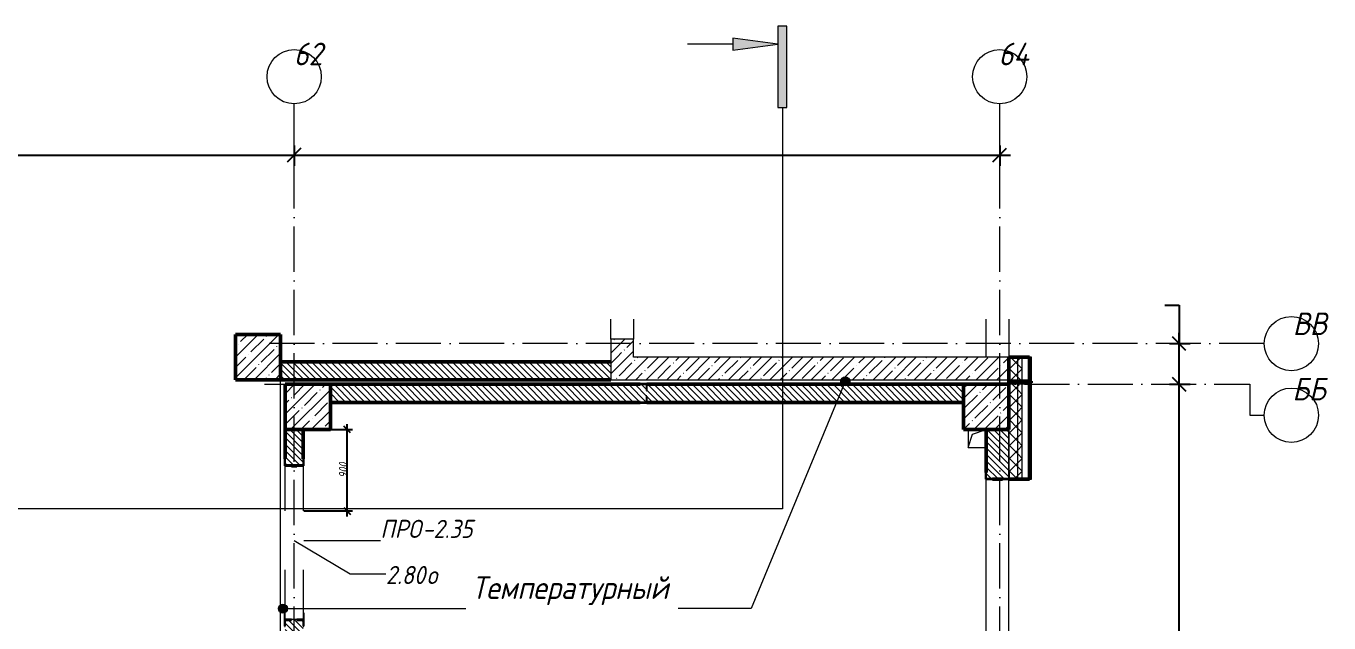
# Model space of a CAD drawing. Header units: millimetres. Extents: x -401725 to 250493, y 305116 to 802890.
# Drawn here: x 74727 to 89131, y 354686 to 361284 of the extents above; entities that cross this region are included whole.
import ezdxf

# ---------------------------------------------------------------- set-up
doc = ezdxf.new("R2010")
doc.units = ezdxf.units.MM
doc.linetypes.add('50_200_ШТРИХ_1Т_ш5_п1_п1_', pattern=[700, 500, -100, 0, -100])
for name, color, linetype, lineweight in [('A-____-____-DIMS', 7, 'Continuous', 9), ('A-FLOR-____-OTLN', 7, 'Continuous', 9), ('A-GENM-____-IDEN', 7, 'Continuous', 9), ('A-GENM-____-MCUT', 7, 'Continuous', 25), ('A-GENM-____-OTLN', 7, 'Continuous', 9), ('A-GENM-____-OTLN-1', 7, 'Continuous', 25), ('A-GLAZ-____-IDEN', 7, 'Continuous', 9), ('A-WALL-____-MCUT-1', 7, 'Continuous', 9), ('A-WALL-____-MCUT-2', 7, 'Continuous', 50), ('A-WALL-____-MCUT-3', 7, 'Continuous', 9), ('A-WALL-____-OTLN', 7, 'Continuous', 9), ('A-WALL-____-PATT-1', 7, 'Continuous', 9), ('A-WALL-FNSH-MCUT-1', 7, 'Continuous', 9), ('G-____-____-SYMB', 7, 'Continuous', 9), ('G-____-____-TEXT', 7, 'Continuous', 9), ('I-WALL-____-OTLN', 7, 'Continuous', 9), ('S-COLS-____-MCUT', 7, 'Continuous', 50), ('S-COLS-____-OTLN', 7, 'Continuous', 9), ('S-GRID-____-IDEN', 7, 'Continuous', 9), ('S-GRID-____-OTLN', 7, 'Continuous', 9), ('S-GRID-____-OTLN-1', 7, '50_200_ШТРИХ_1Т_ш5_п1_п1_', 9)]:
    doc.layers.add(name, color=color, linetype=linetype, lineweight=lineweight)
doc.layers.add('G-____-____-SYMB-1', color=9, linetype='Continuous', lineweight=9, true_color=0x808080)
doc.styles.add('ISOCPEUR_I', font='isocpeui.ttf', dxfattribs={"width": 0.9, "height": 2.5})
doc.styles.add('ISOCPEUR_I_7', font='isocpeui.ttf', dxfattribs={"width": 0.9, "height": 90})
doc.styles.add('ISOCPEUR_I_9', font='isocpeui.ttf', dxfattribs={"width": 0.9, "height": 250})
doc.dimstyles.new('ISO-1_8_0_9К_СРЕДНИЙ_Кладочные_2', dxfattribs={"dimscale": 304.8, "dimtxt": 89.638306, "dimasz": 0.246063, "dimexe": 0.19685, "dimexo": 0, "dimgap": 0, "dimtad": 1, "dimdec": 3, "dimrnd": 0.001, "dimdsep": 46, "dimtxsty": 'ISOCPEUR_I_7', "dimblk1": 'OBLIQUE', "dimblk2": 'OBLIQUE', "dimsah": 1, "dimcen": 0.09, "dimdle": 0.19685, "dimazin": 0, "dimtfac": 1, "dimtdec": 4, "dimtix": 1, "dimtmove": 1, "dimatfit": 3, "dimfxl": 1, "dimtvp": 1, "dimtolj": 1, "dimtzin": 0, "dimarcsym": 2})
doc.dimstyles.new('ISO-2_5_0_9К_БОЛЬШОЙ_ОСИ', dxfattribs={"dimscale": 304.8, "dimtxt": 248.995294, "dimasz": 0.492126, "dimexe": 0.393701, "dimexo": 0, "dimgap": 0, "dimtad": 1, "dimdec": 0, "dimzin": 0, "dimdsep": 46, "dimtxsty": 'ISOCPEUR_I', "dimblk1": 'OBLIQUE', "dimblk2": 'OBLIQUE', "dimsah": 1, "dimcen": 0.09, "dimdle": 0.393701, "dimazin": 0, "dimtfac": 1, "dimtdec": 4, "dimtix": 1, "dimtmove": 0, "dimatfit": 3, "dimfxl": 1, "dimtvp": 1, "dimtolj": 1, "dimtzin": 0, "dimarcsym": 2})
doc.dimstyles.new('ISO-2_5_0_9К_БОЛЬШОЙ_ОСИ_1', dxfattribs={"dimscale": 304.8, "dimtxt": 248.995294, "dimasz": 0.492126, "dimexe": 0.393701, "dimexo": 0, "dimgap": 0, "dimtad": 1, "dimdec": 0, "dimzin": 0, "dimdsep": 46, "dimtxsty": 'ISOCPEUR_I', "dimblk1": 'OBLIQUE', "dimblk2": 'OBLIQUE', "dimsah": 1, "dimcen": 0.09, "dimdle": 0.393701, "dimazin": 0, "dimtfac": 1, "dimtdec": 4, "dimtix": 1, "dimtmove": 1, "dimatfit": 3, "dimfxl": 1, "dimtvp": 1, "dimtolj": 1, "dimtzin": 0, "dimarcsym": 2})
pattern_1 = [(135, (-15659.08, 310542.9), (-35.35534, -35.35534), [])]
pattern_2 = [(45, (-15659.08, 310542.9), (-70.71068, 70.71068), []), (135, (-15659.08, 310542.9), (-70.71068, -70.71068), [])]
pattern_3 = [(45, (-15659.08, 310542.9), (-114.04925, 114.04925), []), (45, (-15545.03, 310542.9), (-114.04925, 114.04925), [201.612, -40.322, 3.353, -36.97])]
pattern_4 = [(45, (-15659.08, 310542.9), (-85.53659, 85.53659), []), (45, (-15602.06, 310542.9), (-85.53659, 85.53659), [])]

# ---------------------------------------------------------------- blocks, each defined once
blk = doc.blocks.new('BSC_Колонна _Прямоугольная - 500х500-V119-АР1_План отверстий 2 этажа в осях 1-64_А-ГГ')
at = {"layer": 'S-COLS-____-OTLN'}
h = blk.add_hatch(dxfattribs=at)
h.set_pattern_fill('FP_149', color=256, style=0, pattern_type=2)
h.set_pattern_definition([(45, (-101000, -46531.04), (-114.04925, 114.04925), []), (45, (-100885.95, -46531.04), (-114.04925, 114.04925), [201.613, -40.323, 3.353, -36.97])])
h.paths.add_polyline_path([(-250, -250), (250, -250), (250, 250), (-250, 250), (-250, -215)], flags=0)
at = {"layer": 'S-COLS-____-MCUT'}
for p, q in [((250, 250), (-250, 250)), ((-250, 250), (-250, -250)), ((250, -250), (250, 250)), ((-250, -250), (250, -250))]:
    blk.add_line(p, q, dxfattribs=at)
blk = doc.blocks.new('BSC_Колонна _Прямоугольная - 500х500-V120-АР1_План отверстий 2 этажа в осях 1-64_А-ГГ')
at = {"layer": 'S-COLS-____-OTLN'}
h = blk.add_hatch(dxfattribs=at)
h.set_pattern_fill('FP_150', color=256, style=0, pattern_type=2)
h.set_pattern_definition([(45, (-93500, -46531.04), (-114.04925, 114.04925), []), (45, (-93385.95, -46531.04), (-114.04925, 114.04925), [201.613, -40.323, 3.353, -36.97])])
h.paths.add_polyline_path([(-250, -250), (250, -250), (250, 250), (-250, 250)], flags=0)
at = {"layer": 'S-COLS-____-MCUT'}
for p, q in [((250, 250), (-250, 250)), ((-250, 250), (-250, -250)), ((250, -250), (250, 250)), ((-250, -250), (250, -250))]:
    blk.add_line(p, q, dxfattribs=at)
blk = doc.blocks.new('BSC_Колонна _Прямоугольная - 500х500-V128-АР1_План отверстий 2 этажа в осях 1-64_А-ГГ')
at = {"layer": 'S-COLS-____-OTLN'}
h = blk.add_hatch(dxfattribs=at)
h.set_pattern_fill('FP_158', color=256, style=0, pattern_type=2)
h.set_pattern_definition([(45, (-92950, -47081.04), (-114.04925, 114.04925), []), (45, (-92835.95, -47081.04), (-114.04925, 114.04925), [201.613, -40.323, 3.353, -36.97])])
h.paths.add_polyline_path([(-250, -250), (250, -250), (250, 250), (-250, 250)], flags=0)
at = {"layer": 'S-COLS-____-MCUT'}
for p, q in [((250, 250), (-250, 250)), ((-250, 250), (-250, -250)), ((250, -250), (250, 250)), ((-250, -250), (250, -250))]:
    blk.add_line(p, q, dxfattribs=at)
blk = doc.blocks.new('Фахверк_СКБ_Уголок - 250_2700-27497298-АР1_План отверстий 2 этажа в осях 1-64_А-ГГ')
at = {"layer": 'A-GENM-____-MCUT'}
for p, q in [((200, 181), (125, 181)), ((125, 181), (125, 106)), ((131, 106), (131, 175)), ((131, 175), (200, 175)), ((200, 175), (200, 181)), ((125, 106), (131, 106)), ((131, -6), (125, -6)), ((125, -6), (125, -81)), ((125, -81), (200, -81)), ((131, -75), (131, -6)), ((200, -75), (131, -75)), ((200, -81), (200, -75))]:
    blk.add_line(p, q, dxfattribs=at)
blk = doc.blocks.new('Фахверк_СКБ_Уголок - 200_3550-28267367-АР1_План отверстий 2 этажа в осях 1-64_А-ГГ')
at = {"layer": 'A-GENM-____-MCUT'}
for p, q in [((200, 156), (125, 156)), ((125, 156), (125, 81)), ((131, 81), (131, 150)), ((131, 150), (200, 150)), ((200, 150), (200, 156)), ((125, 81), (131, 81)), ((131, 19), (125, 19)), ((125, 19), (125, -56)), ((131, -50), (131, 19)), ((125, -56), (200, -56)), ((200, -50), (131, -50)), ((200, -56), (200, -50))]:
    blk.add_line(p, q, dxfattribs=at)
blk = doc.blocks.new('Фахверк_СКБ_Уголок - 200_3960-28268576-АР1_План отверстий 2 этажа в осях 1-64_А-ГГ')
at = {"layer": 'A-GENM-____-MCUT'}
for p, q in [((200, 156), (125, 156)), ((125, 156), (125, 81)), ((131, 81), (131, 150)), ((131, 150), (200, 150)), ((200, 150), (200, 156)), ((125, 81), (131, 81)), ((131, 19), (125, 19)), ((125, 19), (125, -56)), ((131, -50), (131, 19)), ((125, -56), (200, -56)), ((200, -50), (131, -50)), ((200, -56), (200, -50))]:
    blk.add_line(p, q, dxfattribs=at)
blk = doc.blocks.new('154_Стойка_СКБ_Уголок - СМ-2480_200-28346303-АР1_План отверстий 2 этажа в осях 1-64_А-ГГ')
at = {"layer": 'A-GENM-____-MCUT'}
for p, q in [((125, 156), (125, 81)), ((200, 156), (125, 156)), ((131, 81), (131, 150)), ((131, 150), (200, 150)), ((200, 150), (200, 156)), ((125, 81), (131, 81)), ((131, 19), (125, 19)), ((125, 19), (125, -56)), ((131, -50), (131, 19)), ((125, -56), (200, -56)), ((200, -50), (131, -50)), ((200, -56), (200, -50))]:
    blk.add_line(p, q, dxfattribs=at)
blk = doc.blocks.new('Стойка_Влож_Полоса боковая - Полоса-28213942-АР1_План отверстий 2 этажа в осях 1-64_А-ГГ')
at = {"layer": 'A-GENM-____-OTLN'}
for p, q in [((-5, 60), (0, 60)), ((-5, -60), (-5, 60)), ((0, 31), (0, -31)), ((0, -60), (-5, -60))]:
    blk.add_line(p, q, dxfattribs=at)
blk = doc.blocks.new('Стойка_Влож_Уголок_Опорный - Уголок-28213941-АР1_План отверстий 2 этажа в осях 1-64_А-ГГ')
at = {"layer": 'A-GENM-____-OTLN'}
for p, q in [((-212, -6), (-212, 0)), ((0, 0), (0, -6)), ((-212, -75), (-212, -6)), ((-212, -6), (-206, -6)), ((-212, -75), (-206, -75)), ((-6, -6), (0, -6)), ((-6, -75), (0, -75)), ((0, -6), (0, -75))]:
    blk.add_line(p, q, dxfattribs=at)
blk = doc.blocks.new('AR_Отверстие прямоугольное _в плите_ - AR_Отверстие прямоугольное _в плите_-30511543-АР1_План отверстий 2 этажа в осях 1-64_А-ГГ')
at = {"layer": 'A-GENM-____-OTLN'}
for p, q in [((-100, 100), (-100, -100)), ((-100, -100), (-50, 50)), ((-50, 50), (100, 100)), ((-100, -100), (100, -100))]:
    blk.add_line(p, q, dxfattribs=at)
blk = doc.blocks.new('Стены 13 - Стены 4-31812941-АР1_План отверстий 2 этажа в осях 1-64_А-ГГ')
at = {"layer": 'A-WALL-____-MCUT-2'}
for p, q in [((-1844, 41030), (-1844, 41010)), ((-1594, 41030), (-1844, 41030)), ((-1844, 41010), (-1594, 41010)), ((-1594, 41010), (-1594, 41030))]:
    blk.add_line(p, q, dxfattribs=at)
blk = doc.blocks.new('Ось сетки - Круг_Ø6_00__ISO-2_5_0_9K_-25732049-АР1_План отверстий 2 этажа в осях 1-64_А-ГГ')
at = {"layer": 'S-GRID-____-IDEN'}
blk.add_circle((0, 0), 3, dxfattribs=at)
blk = doc.blocks.new('_Oblique')
at = {"color": 0, "linetype": 'ByBlock', "lineweight": -2}
blk.add_line((-0.5, -0.5), (0.5, 0.5), dxfattribs=at)
blk = doc.blocks.new('*D9394')
at = {"layer": 'A-____-____-DIMS', "color": 0, "lineweight": -2, "transparency": 16777216}
for p, q in [((87475, 353654), (87475, 357444)), ((87369, 357324), (87595, 357324)), ((87369, 353774), (87595, 353774))]:
    blk.add_line(p, q, dxfattribs=at)
at = {"layer": 'Defpoints', "color": 0, "transparency": 16777216}
for p in [(87369, 357324), (87475, 357324), (87369, 353774)]:
    blk.add_point(p, dxfattribs=at)
at = {"layer": 'A-____-____-DIMS', "color": 0, "lineweight": -2, "transparency": 16777216, "xscale": 150, "yscale": 150, "zscale": 150}
for p, rotation in [((87475, 357324), 90), ((87475, 353774), 270)]:
    blk.add_blockref('_Oblique', p, dxfattribs=dict(at, rotation=rotation))
at = {"layer": 'A-____-____-DIMS', "color": 0, "transparency": 16777216, "insert": (87474, 355549), "char_height": 2.5, "width": 758.48, "attachment_point": 5, "rotation": 90, "style": 'ISOCPEUR_I'}
blk.add_mtext('\\A1;3550', dxfattribs=at)
blk = doc.blocks.new('*D9395')
at = {"layer": 'A-____-____-DIMS', "color": 0, "lineweight": -2, "transparency": 16777216}
for p, q in [((87318, 358197), (87475, 358197)), ((87475, 358197), (87475, 357774)), ((87475, 357204), (87475, 357894)), ((87369, 357774), (87595, 357774)), ((87369, 357324), (87595, 357324))]:
    blk.add_line(p, q, dxfattribs=at)
at = {"layer": 'Defpoints', "color": 0, "transparency": 16777216}
for p in [(87369, 357774), (87475, 357774), (87369, 357324)]:
    blk.add_point(p, dxfattribs=at)
at = {"layer": 'A-____-____-DIMS', "color": 0, "lineweight": -2, "transparency": 16777216, "xscale": 150, "yscale": 150, "zscale": 150}
for p, rotation in [((87475, 357774), 90), ((87475, 357324), 270)]:
    blk.add_blockref('_Oblique', p, dxfattribs=dict(at, rotation=rotation))
at = {"layer": 'A-____-____-DIMS', "color": 0, "transparency": 16777216, "insert": (87314, 357903), "char_height": 2.5, "width": 591.84, "attachment_point": 1, "rotation": 90, "line_spacing_factor": 1.149209, "style": 'ISOCPEUR_I'}
blk.add_mtext('\\A1;450', dxfattribs=at)
blk = doc.blocks.new('Разрез - Заголовок разреза-10218885-АР1_План отверстий 2 этажа в осях 1-64_А-ГГ')
at = {"layer": 'G-____-____-SYMB'}
for points in [[(0, 0.5), (0, -0.5), (-9, -0.5), (-9, 0.5)], [(-6.34, -5.5), (-7.66, -5.5), (-7, -0.5)]]:
    blk.add_hatch(color=256, dxfattribs=at).paths.add_polyline_path(points, flags=0)
for p, q in [((0, 0.5), (-9, 0.5)), ((-9, 0.5), (-9, -0.5)), ((0, -0.5), (0, 0.5)), ((-9, -0.5), (0, -0.5)), ((-7, -0.5), (-7.66, -5.5)), ((-6.34, -5.5), (-7, -0.5)), ((-7.66, -5.5), (-6.34, -5.5)), ((-7, -5.5), (-7, -10.5))]:
    blk.add_line(p, q, dxfattribs=at)
blk = doc.blocks.new('*D9375')
at = {"layer": 'A-____-____-DIMS', "color": 0, "lineweight": -2, "transparency": 16777216}
for p, q in [((73441, 359964), (73441, 359738)), ((77691, 359964), (77691, 359738)), ((73321, 359858), (77811, 359858))]:
    blk.add_line(p, q, dxfattribs=at)
at = {"layer": 'Defpoints', "color": 0, "transparency": 16777216}
for p in [(73441, 359964), (77691, 359964), (77691, 359858)]:
    blk.add_point(p, dxfattribs=at)
at = {"layer": 'A-____-____-DIMS', "color": 0, "lineweight": -2, "transparency": 16777216, "xscale": 150, "yscale": 150, "zscale": 150, "rotation": 180}
blk.add_blockref('_Oblique', (73441, 359858), dxfattribs=at)
at = {"layer": 'A-____-____-DIMS', "color": 0, "lineweight": -2, "transparency": 16777216, "xscale": 150, "yscale": 150, "zscale": 150}
blk.add_blockref('_Oblique', (77691, 359858), dxfattribs=at)
at = {"layer": 'A-____-____-DIMS', "color": 0, "transparency": 16777216, "insert": (75566, 359859), "char_height": 2.5, "width": 781.46, "attachment_point": 5, "style": 'ISOCPEUR_I'}
blk.add_mtext('\\A1;4250', dxfattribs=at)
blk = doc.blocks.new('*D9376')
at = {"layer": 'A-____-____-DIMS', "color": 0, "lineweight": -2, "transparency": 16777216}
for p, q in [((77691, 359964), (77691, 359738)), ((85491, 359964), (85491, 359738)), ((77571, 359858), (85611, 359858))]:
    blk.add_line(p, q, dxfattribs=at)
at = {"layer": 'Defpoints', "color": 0, "transparency": 16777216}
for p in [(77691, 359964), (85491, 359964), (85491, 359858)]:
    blk.add_point(p, dxfattribs=at)
at = {"layer": 'A-____-____-DIMS', "color": 0, "lineweight": -2, "transparency": 16777216, "xscale": 150, "yscale": 150, "zscale": 150, "rotation": 180}
blk.add_blockref('_Oblique', (77691, 359858), dxfattribs=at)
at = {"layer": 'A-____-____-DIMS', "color": 0, "lineweight": -2, "transparency": 16777216, "xscale": 150, "yscale": 150, "zscale": 150}
blk.add_blockref('_Oblique', (85491, 359858), dxfattribs=at)
at = {"layer": 'A-____-____-DIMS', "color": 0, "transparency": 16777216, "insert": (81591, 359859), "char_height": 2.5, "width": 758.48, "attachment_point": 5, "style": 'ISOCPEUR_I'}
blk.add_mtext('\\A1;7800', dxfattribs=at)
blk = doc.blocks.new('*D9224')
at = {"layer": 'A-____-____-DIMS', "color": 0, "lineweight": -2, "transparency": 16777216}
for p, q in [((78091, 356824), (78337, 356824)), ((78277, 355864), (78277, 356884)), ((77797, 355924), (78337, 355924))]:
    blk.add_line(p, q, dxfattribs=at)
at = {"layer": 'Defpoints', "color": 0, "transparency": 16777216}
for p in [(78091, 356824), (78277, 356824), (77797, 355924)]:
    blk.add_point(p, dxfattribs=at)
at = {"layer": 'A-____-____-DIMS', "color": 0, "lineweight": -2, "transparency": 16777216, "xscale": 75, "yscale": 75, "zscale": 75}
for p, rotation in [((78277, 356824), 90), ((78277, 355924), 270)]:
    blk.add_blockref('_Oblique', p, dxfattribs=dict(at, rotation=rotation))
at = {"layer": 'A-____-____-DIMS', "color": 0, "transparency": 16777216, "insert": (78232, 356374), "char_height": 90, "width": 409.58, "attachment_point": 5, "rotation": 90, "style": 'ISOCPEUR_I_7'}
blk.add_mtext('\\A1;900', dxfattribs=at)

msp = doc.modelspace()

# ---------------------------------------------------------------- hatches: boundary and pattern name
at = {"layer": 'A-WALL-____-PATT-1'}
h = msp.add_hatch(dxfattribs=at)
h.set_pattern_fill('FP_25', color=256, style=0, pattern_type=2)
h.set_pattern_definition(pattern_3)
h.paths.add_polyline_path([(81440.9187, 357623.9433), (81440.9187, 357823.9433), (81190.9187, 357823.9433), (81190.9187, 357623.9433)], flags=0)
h = msp.add_hatch(dxfattribs=at)
h.set_pattern_fill('FP_6', color=256, style=0, pattern_type=2)
h.set_pattern_definition(pattern_1)
h.paths.add_polyline_path([(81190.9187, 357373.9433), (81190.9187, 357573.9433), (77540.9187, 357573.9433), (77540.9187, 357373.9433), (79770.3006, 357373.9433)], flags=0)
h = msp.add_hatch(dxfattribs=at)
h.set_pattern_fill('FP_25', color=256, style=0, pattern_type=2)
h.set_pattern_definition(pattern_3)
h.paths.add_polyline_path([(85590.9187, 357373.9433), (85590.9187, 357623.9433), (81190.9187, 357623.9433), (81190.9187, 357373.9433), (85072.6935, 357373.9433)], flags=0)
h = msp.add_hatch(dxfattribs=at)
h.set_pattern_fill('FP_1', color=256, style=0, pattern_type=2)
h.set_pattern_definition(pattern_2)
h.paths.add_polyline_path([(85690.9187, 357358.9433), (85690.9187, 357623.9433), (85590.9187, 357623.9433), (85590.9187, 357358.9433)], flags=0)
h = msp.add_hatch(dxfattribs=at)
h.set_pattern_fill('FP_1', color=256, style=0, pattern_type=2)
h.set_pattern_definition(pattern_2)
h.paths.add_polyline_path([(85740.9187, 357358.9433), (85740.9187, 357623.9433), (85690.9187, 357623.9433), (85690.9187, 357358.9433)], flags=0)
h = msp.add_hatch(dxfattribs=at)
h.set_pattern_fill('FP_3', color=256, style=0, pattern_type=2)
h.set_pattern_definition(pattern_4)
h.paths.add_polyline_path([(85840.9187, 357358.9433), (85840.9187, 357623.9433), (85820.9187, 357623.9433), (85820.9187, 357358.9433)], flags=0)
h = msp.add_hatch(dxfattribs=at)
h.set_pattern_fill('FP_6', color=256, style=0, pattern_type=2)
h.set_pattern_definition(pattern_1)
h.paths.add_polyline_path([(85090.9187, 357123.9433), (85090.9187, 357323.9433), (81590.9187, 357323.9433), (81590.9187, 357254.9433), (81584.9187, 357254.9433), (81584.9187, 357323.9433), (78090.9187, 357323.9433), (78090.9187, 357123.9433), (81584.9187, 357123.9433), (81584.9187, 357192.9433), (81590.9187, 357192.9433), (81590.9187, 357123.9433), (85072.6935, 357123.9433)], flags=0)
h = msp.add_hatch(dxfattribs=at)
h.set_pattern_fill('FP_1', color=256, style=0, pattern_type=2)
h.set_pattern_definition(pattern_2)
h.paths.add_polyline_path([(85690.9187, 308523.9433), (85690.9187, 309473.9433), (85596.9187, 309473.9433), (85596.9187, 309398.9433), (85590.9187, 309398.9433), (85590.9187, 308523.9433)], flags=0)
h.paths.add_polyline_path([(85596.9187, 311273.9433), (85690.9187, 311273.9433), (85690.9187, 312473.9433), (85596.9187, 312473.9433), (85596.9187, 312398.9433), (85590.9187, 312398.9433), (85590.9187, 311348.9433), (85596.9187, 311348.9433), (85596.9187, 311278.8098)], flags=0)
h.paths.add_polyline_path([(85596.9187, 314273.9433), (85690.9187, 314273.9433), (85690.9187, 315473.9433), (85596.9187, 315473.9433), (85596.9187, 315398.9433), (85590.9187, 315398.9433), (85590.9187, 314348.9433), (85596.9187, 314348.9433), (85596.9187, 314279.9433)], flags=0)
h.paths.add_polyline_path([(85690.9187, 317273.9433), (85690.9187, 318473.9433), (85596.9187, 318473.9433), (85596.9187, 318398.9433), (85590.9187, 318398.9433), (85590.9187, 317348.9433), (85596.9187, 317348.9433), (85596.9187, 317273.9433)], flags=0)
h.paths.add_polyline_path([(85690.9187, 320273.9433), (85690.9187, 321473.9433), (85596.9187, 321473.9433), (85596.9187, 321398.9433), (85590.9187, 321398.9433), (85590.9187, 320348.9433), (85596.9187, 320348.9433), (85596.9187, 320273.9433)], flags=0)
h.paths.add_polyline_path([(85690.9187, 323273.9433), (85690.9187, 324473.9433), (85596.9187, 324473.9433), (85596.9187, 324398.9433), (85590.9187, 324398.9433), (85590.9187, 323348.9433), (85596.9187, 323348.9433), (85596.9187, 323273.9433)], flags=0)
h.paths.add_polyline_path([(85596.9187, 326273.9433), (85690.9187, 326273.9433), (85690.9187, 327473.9433), (85596.9187, 327473.9433), (85596.9187, 327398.9433), (85590.9187, 327398.9433), (85590.9187, 326348.9433), (85596.9187, 326348.9433), (85596.9187, 326279.9433)], flags=0)
h.paths.add_polyline_path([(85596.9187, 329273.9433), (85690.9187, 329273.9433), (85690.9187, 330473.9433), (85596.9187, 330473.9433), (85596.9187, 330398.9433), (85590.9187, 330398.9433), (85590.9187, 329348.9433), (85596.9187, 329348.9433), (85596.9187, 329279.9433)], flags=0)
h.paths.add_polyline_path([(85690.9187, 335273.9433), (85690.9187, 336473.9433), (85596.9187, 336473.9433), (85596.9187, 336398.9433), (85590.9187, 336398.9433), (85590.9187, 335348.9433), (85596.9187, 335348.9433), (85596.9187, 335273.9433)], flags=0)
h.paths.add_polyline_path([(85596.9187, 338273.9433), (85690.9187, 338273.9433), (85690.9187, 339473.9433), (85596.9187, 339473.9433), (85596.9187, 339398.9433), (85590.9187, 339398.9433), (85590.9187, 338348.9433), (85596.9187, 338348.9433), (85596.9187, 338279.9433)], flags=0)
h.paths.add_polyline_path([(85596.9187, 341273.9433), (85690.9187, 341273.9433), (85690.9187, 342473.9433), (85596.9187, 342473.9433), (85596.9187, 342398.9433), (85590.9187, 342398.9433), (85590.9187, 341348.9433), (85596.9187, 341348.9433), (85596.9187, 341279.9433)], flags=0)
h.paths.add_polyline_path([(85690.9187, 344273.9433), (85690.9187, 345473.9433), (85596.9187, 345473.9433), (85596.9187, 345398.9433), (85590.9187, 345398.9433), (85590.9187, 344348.9433), (85596.9187, 344348.9433), (85596.9187, 344273.9433)], flags=0)
h.paths.add_polyline_path([(85596.9187, 347273.9433), (85690.9187, 347273.9433), (85690.9187, 348473.9433), (85596.9187, 348473.9433), (85596.9187, 348398.9433), (85590.9187, 348398.9433), (85590.9187, 347348.9433), (85596.9187, 347348.9433), (85596.9187, 347279.9433)], flags=0)
h.paths.add_polyline_path([(85690.9187, 350273.9433), (85690.9187, 351473.9433), (85596.9187, 351473.9433), (85596.9187, 351398.9433), (85590.9187, 351398.9433), (85590.9187, 350348.9433), (85596.9187, 350348.9433), (85596.9187, 350273.9433)], flags=0)
h.paths.add_polyline_path([(85596.9187, 356273.9433), (85690.9187, 356273.9433), (85690.9187, 357338.9433), (85590.9187, 357338.9433), (85590.9187, 356348.9433), (85596.9187, 356348.9433), (85596.9187, 356279.9433)], flags=0)
h = msp.add_hatch(dxfattribs=at)
h.set_pattern_fill('FP_1', color=256, style=0, pattern_type=2)
h.set_pattern_definition(pattern_2)
h.paths.add_polyline_path([(85690.9187, 308473.9433), (85740.9187, 308473.9433), (85740.9187, 309473.9433), (85690.9187, 309473.9433), (85690.9187, 308523.9433)], flags=0)
h.paths.add_polyline_path([(85690.9187, 311273.9433), (85740.9187, 311273.9433), (85740.9187, 312473.9433), (85690.9187, 312473.9433), (85690.9187, 311278.8098)], flags=0)
h.paths.add_polyline_path([(85740.9187, 314273.9433), (85740.9187, 315473.9433), (85690.9187, 315473.9433), (85690.9187, 314273.9433)], flags=0)
h.paths.add_polyline_path([(85690.9187, 317273.9433), (85740.9187, 317273.9433), (85740.9187, 318473.9433), (85690.9187, 318473.9433), (85690.9187, 317298.7678)], flags=0)
h.paths.add_polyline_path([(85690.9187, 320273.9433), (85740.9187, 320273.9433), (85740.9187, 321473.9433), (85690.9187, 321473.9433), (85690.9187, 320738.7438)], flags=0)
h.paths.add_polyline_path([(85740.9187, 323273.9433), (85740.9187, 324473.9433), (85690.9187, 324473.9433), (85690.9187, 323273.9433)], flags=0)
h.paths.add_polyline_path([(85690.9187, 326273.9433), (85740.9187, 326273.9433), (85740.9187, 327473.9433), (85690.9187, 327473.9433), (85690.9187, 326758.7018)], flags=0)
h.paths.add_polyline_path([(85690.9187, 329273.9433), (85740.9187, 329273.9433), (85740.9187, 330473.9433), (85690.9187, 330473.9433), (85690.9187, 330198.6778)], flags=0)
h.paths.add_polyline_path([(85740.9187, 335273.9433), (85740.9187, 336473.9433), (85690.9187, 336473.9433), (85690.9187, 335273.9433)], flags=0)
h.paths.add_polyline_path([(85740.9187, 338273.9433), (85740.9187, 339473.9433), (85690.9187, 339473.9433), (85690.9187, 338273.9433)], flags=0)
h.paths.add_polyline_path([(85740.9187, 341273.9433), (85740.9187, 342473.9433), (85690.9187, 342473.9433), (85690.9187, 341273.9433)], flags=0)
h.paths.add_polyline_path([(85740.9187, 344273.9433), (85740.9187, 345473.9433), (85690.9187, 345473.9433), (85690.9187, 344273.9433)], flags=0)
h.paths.add_polyline_path([(85690.9187, 347273.9433), (85740.9187, 347273.9433), (85740.9187, 348473.9433), (85690.9187, 348473.9433), (85690.9187, 347398.5577)], flags=0)
h.paths.add_polyline_path([(85740.9187, 350273.9433), (85740.9187, 351473.9433), (85690.9187, 351473.9433), (85690.9187, 350273.9433)], flags=0)
h.paths.add_polyline_path([(85690.9187, 356273.9433), (85740.9187, 356273.9433), (85740.9187, 357338.9433), (85690.9187, 357338.9433), (85690.9187, 356858.4916)], flags=0)
h = msp.add_hatch(dxfattribs=at)
h.set_pattern_fill('FP_3', color=256, style=0, pattern_type=2)
h.set_pattern_definition(pattern_4)
h.paths.add_polyline_path([(85820.9187, 308373.9433), (85840.9187, 308373.9433), (85840.9187, 309473.9433), (85820.9187, 309473.9433), (85820.9187, 308393.9433)], flags=0)
h.paths.add_polyline_path([(85840.9187, 311273.9433), (85840.9187, 312473.9433), (85820.9187, 312473.9433), (85820.9187, 311273.9433)], flags=0)
h.paths.add_polyline_path([(85840.9187, 314273.9433), (85840.9187, 315473.9433), (85820.9187, 315473.9433), (85820.9187, 314273.9433)], flags=0)
h.paths.add_polyline_path([(85840.9187, 317273.9433), (85840.9187, 318473.9433), (85820.9187, 318473.9433), (85820.9187, 317273.9433)], flags=0)
h.paths.add_polyline_path([(85820.9187, 320273.9433), (85840.9187, 320273.9433), (85840.9187, 321473.9433), (85820.9187, 321473.9433), (85820.9187, 320738.7438)], flags=0)
h.paths.add_polyline_path([(85820.9187, 323273.9433), (85840.9187, 323273.9433), (85840.9187, 324473.9433), (85820.9187, 324473.9433), (85820.9187, 323318.7258)], flags=0)
h.paths.add_polyline_path([(85820.9187, 326273.9433), (85840.9187, 326273.9433), (85840.9187, 327473.9433), (85820.9187, 327473.9433), (85820.9187, 326758.7018)], flags=0)
h.paths.add_polyline_path([(85820.9187, 329273.9433), (85840.9187, 329273.9433), (85840.9187, 330473.9433), (85820.9187, 330473.9433), (85820.9187, 330198.6778)], flags=0)
h.paths.add_polyline_path([(85840.9187, 335273.9433), (85840.9187, 336473.9433), (85820.9187, 336473.9433), (85820.9187, 335273.9433)], flags=0)
h.paths.add_polyline_path([(85820.9187, 338273.9433), (85840.9187, 338273.9433), (85840.9187, 339473.9433), (85820.9187, 339473.9433), (85820.9187, 338798.6177)], flags=0)
h.paths.add_polyline_path([(85820.9187, 341273.9433), (85840.9187, 341273.9433), (85840.9187, 342473.9433), (85820.9187, 342473.9433), (85820.9187, 342238.5937)], flags=0)
h.paths.add_polyline_path([(85820.9187, 344273.9433), (85840.9187, 344273.9433), (85840.9187, 345473.9433), (85820.9187, 345473.9433), (85820.9187, 344818.5757)], flags=0)
h.paths.add_polyline_path([(85840.9187, 347273.9433), (85840.9187, 348473.9433), (85820.9187, 348473.9433), (85820.9187, 347273.9433)], flags=0)
h.paths.add_polyline_path([(85820.9187, 350273.9433), (85840.9187, 350273.9433), (85840.9187, 351473.9433), (85820.9187, 351473.9433), (85820.9187, 350838.5337)], flags=0)
h.paths.add_polyline_path([(85840.9187, 356273.9433), (85840.9187, 357338.9433), (85820.9187, 357338.9433), (85820.9187, 356273.9433)], flags=0)
h = msp.add_hatch(dxfattribs=at)
h.set_pattern_fill('FP_6', color=256, style=0, pattern_type=2)
h.set_pattern_definition(pattern_1)
h.paths.add_polyline_path([(77590.9187, 353473.9433), (77790.9187, 353473.9433), (77789.9587, 354717.9433), (77721.9187, 354717.9433), (77721.9187, 354723.9433), (77659.9187, 354723.9433), (77659.9187, 354717.9433), (77590.9187, 354717.9433), (77590.9187, 354278.5096)], flags=0)
h.paths.add_polyline_path([(77721.9187, 356423.9433), (77721.9187, 356429.9433), (77790.9187, 356429.9433), (77790.9187, 356823.9433), (77590.9187, 356823.9433), (77590.9187, 356429.9433), (77659.9187, 356429.9433), (77659.9187, 356423.9433)], flags=0)
h = msp.add_hatch(dxfattribs=at)
h.set_pattern_fill('FP_6', color=256, style=0, pattern_type=2)
h.set_pattern_definition(pattern_1)
h.paths.add_polyline_path([(85521.9187, 356273.9433), (85521.9187, 356279.9433), (85590.9187, 356279.9433), (85590.9187, 356823.9433), (85340.9187, 356823.9433), (85340.9187, 356279.9433), (85409.9187, 356279.9433), (85409.9187, 356273.9433)], flags=0)
at = {"layer": 'G-____-____-TEXT'}
h = msp.add_hatch(color=256, dxfattribs=at)
edge = h.paths.add_edge_path(flags=0)
edge.add_arc((83782.9785, 357356.2399), 50, 0, 360)
h = msp.add_hatch(color=256, dxfattribs=at)
edge = h.paths.add_edge_path(flags=0)
edge.add_arc((77565.8843, 354845.1529), 50, 0, 360)

# ---------------------------------------------------------------- linework, layer by layer
at = {"layer": 'A-FLOR-____-OTLN'}
msp.add_line((77540.9187, 354023.9433), (77540.9187, 357373.9433), dxfattribs=at)
at = {"layer": 'A-GENM-____-IDEN'}
msp.add_line((77796.9187, 355598.9433), (78643.8636, 355598.9433), dxfattribs=at)
at = {"layer": 'A-GLAZ-____-IDEN'}
for p, q in [((77690.9187, 355598.9433), (78310.8793, 355228.4669)), ((78310.8793, 355228.4669), (78704.4899, 355228.4669))]:
    msp.add_line(p, q, dxfattribs=at)
at = {"layer": 'A-WALL-____-MCUT-1'}
for p, q in [((81440.9187, 357823.9433), (81190.9187, 357823.9433)), ((81190.9187, 357823.9433), (81190.9187, 357373.9433)), ((81440.9187, 357623.9433), (81440.9187, 357823.9433)), ((85590.9187, 357623.9433), (81440.9187, 357623.9433)), ((85590.9187, 357373.9433), (85590.9187, 357623.9433)), ((81190.9187, 357373.9433), (85590.9187, 357373.9433))]:
    msp.add_line(p, q, dxfattribs=at)
at = {"layer": 'A-WALL-____-MCUT-2'}
for p, q in [((81190.9187, 357573.9433), (77540.9187, 357573.9433)), ((85590.9187, 357623.9433), (85590.9187, 357358.9433)), ((85820.9187, 357623.9433), (85590.9187, 357623.9433)), ((85820.9187, 357358.9433), (85820.9187, 357623.9433)), ((77540.9187, 357373.9433), (81190.9187, 357373.9433)), ((81515.9187, 357323.9433), (78090.9187, 357323.9433)), ((85090.9187, 357323.9433), (81590.9187, 357323.9433)), ((85590.9187, 357358.9433), (85820.9187, 357358.9433)), ((85590.9187, 357338.9433), (85590.9187, 357323.9433)), ((85820.9187, 357338.9433), (85590.9187, 357338.9433)), ((85820.9187, 356273.9433), (85820.9187, 357338.9433)), ((78090.9187, 357123.9433), (81515.9187, 357123.9433)), ((81590.9187, 357123.9433), (85090.9187, 357123.9433)), ((77590.9187, 356823.9433), (77590.9187, 356498.9433)), ((77790.9187, 356498.9433), (77790.9187, 356823.9433)), ((85340.9187, 356823.9433), (85340.9187, 356348.9433)), ((77659.9187, 356423.9433), (77721.9187, 356423.9433)), ((85409.9187, 356273.9433), (85521.9187, 356273.9433)), ((85596.9187, 356273.9433), (85820.9187, 356273.9433))]:
    msp.add_line(p, q, dxfattribs=at)
at = {"layer": 'A-WALL-____-MCUT-3'}
for p, q in [((85690.9187, 357358.9433), (85690.9187, 357623.9433)), ((85740.9187, 357358.9433), (85740.9187, 357623.9433)), ((85690.9187, 356273.9433), (85690.9187, 357338.9433)), ((85740.9187, 356273.9433), (85740.9187, 357338.9433)), ((85590.9187, 356348.9433), (85590.9187, 356823.9433)), ((85590.9187, 356823.9433), (85590.9187, 356348.9433))]:
    msp.add_line(p, q, dxfattribs=at)
at = {"layer": 'A-WALL-____-OTLN'}
for p, q in [((81190.9187, 357823.9433), (81190.9187, 358044.0819)), ((81440.9187, 358044.0819), (81440.9187, 357823.9433)), ((85340.9187, 357623.9433), (85340.9187, 358044.0819)), ((85590.9187, 358044.0819), (85590.9187, 357623.9433)), ((85340.9187, 353473.9433), (85340.9187, 356273.9433)), ((85590.9187, 353473.9433), (85590.9187, 356273.9433))]:
    msp.add_line(p, q, dxfattribs=at)
at = {"layer": 'A-WALL-FNSH-MCUT-1'}
for p, q in [((85840.9187, 357623.9433), (85820.9187, 357623.9433)), ((85820.9187, 357623.9433), (85820.9187, 357358.9433)), ((85840.9187, 357358.9433), (85840.9187, 357623.9433)), ((85820.9187, 357358.9433), (85840.9187, 357358.9433)), ((85840.9187, 357338.9433), (85820.9187, 357338.9433)), ((85820.9187, 357338.9433), (85820.9187, 356273.9433)), ((85840.9187, 356273.9433), (85840.9187, 357338.9433)), ((85820.9187, 356273.9433), (85840.9187, 356273.9433))]:
    msp.add_line(p, q, dxfattribs=at)
at = {"layer": 'G-____-____-SYMB-1'}
for p, q in [((83089.1187, 360383.6071), (83089.1187, 355949.2275)), ((83089.1187, 355949.2275), (66283.9165, 355949.2275))]:
    msp.add_line(p, q, dxfattribs=at)
at = {"layer": 'G-____-____-TEXT'}
for p, q in [((83782.9785, 357356.2399), (82744.0962, 354845.1529)), ((77565.8843, 354845.1529), (79588.4382, 354845.1529)), ((82744.0962, 354845.1529), (81935.271, 354845.1529))]:
    msp.add_line(p, q, dxfattribs=at)
for centre in [(83782.9785, 357356.2399), (77565.8843, 354845.1529)]:
    msp.add_circle(centre, 50, dxfattribs=at)
at = {"layer": 'I-WALL-____-OTLN'}
for p, q in [((77590.9187, 355923.9433), (77590.9187, 356423.9433)), ((77790.9187, 356423.9433), (77790.9187, 355923.9433)), ((77590.9187, 354723.9433), (77590.9187, 355273.9433)), ((77790.9187, 355273.9433), (77790.9187, 354723.9433))]:
    msp.add_line(p, q, dxfattribs=at)
at = {"layer": 'S-GRID-____-OTLN'}
for p, q in [((88254.9405, 357323.9433), (88254.9405, 356982.1988)), ((88254.9405, 356982.1988), (88415.3253, 356982.1988))]:
    msp.add_line(p, q, dxfattribs=at)
at = {"layer": 'S-GRID-____-OTLN-1'}
for p, q in [((77690.9187, 306060.2949), (77690.9187, 360423.8609)), ((85490.9187, 306060.2949), (85490.9187, 360423.8609)), ((88415.3253, 357773.9433), (77362.1831, 357773.9433)), ((77362.1831, 357323.9433), (88254.9405, 357323.9433))]:
    msp.add_line(p, q, dxfattribs=at)

# ---------------------------------------------------------------- block references
at = {"layer": 'A-GENM-____-OTLN'}
msp.add_blockref('AR_Отверстие прямоугольное _в плите_ - AR_Отверстие прямоугольное _в плите_-30511543-АР1_План отверстий 2 этажа в осях 1-64_А-ГГ', (85240.9187, 356723.9433), dxfattribs=at)
for name, p, rotation in [('Стойка_Влож_Уголок_Опорный - Уголок-28213941-АР1_План отверстий 2 этажа в осях 1-64_А-ГГ', (77584.9187, 354723.9433), 180), ('Стойка_Влож_Полоса боковая - Полоса-28213942-АР1_План отверстий 2 этажа в осях 1-64_А-ГГ', (77690.9187, 354723.9433), 269.9999999999999)]:
    msp.add_blockref(name, p, dxfattribs=dict(at, rotation=rotation))
at = {"layer": 'A-GENM-____-OTLN-1'}
for name, p, rotation in [('Фахверк_СКБ_Уголок - 200_3550-28267367-АР1_План отверстий 2 этажа в осях 1-64_А-ГГ', (81715.9187, 357273.9433), 180), ('Фахверк_СКБ_Уголок - 200_3960-28268576-АР1_План отверстий 2 этажа в осях 1-64_А-ГГ', (77740.9187, 356298.9433), 89.9999999999999), ('Фахверк_СКБ_Уголок - 250_2700-27497298-АР1_План отверстий 2 этажа в осях 1-64_А-ГГ', (85515.9187, 356148.9433), 89.9999999999999), ('154_Стойка_СКБ_Уголок - СМ-2480_200-28346303-АР1_План отверстий 2 этажа в осях 1-64_А-ГГ', (77640.9187, 354848.9433), 269.9999999999999)]:
    msp.add_blockref(name, p, dxfattribs=dict(at, rotation=rotation))
at = {"layer": 'A-WALL-____-OTLN'}
msp.add_blockref('Стены 13 - Стены 4-31812941-АР1_План отверстий 2 этажа в осях 1-64_А-ГГ', (87434.4305, 316328.7012), dxfattribs=at)
at = {"layer": 'G-____-____-SYMB', "xscale": 99.99999999999993, "yscale": 99.99999999999993, "zscale": 99.99999999999993, "rotation": 269.9999999999996}
msp.add_blockref('Разрез - Заголовок разреза-10218885-АР1_План отверстий 2 этажа в осях 1-64_А-ГГ', (83089.1187, 360383.6071), dxfattribs=at)
at = {"layer": 'S-COLS-____-OTLN'}
for name, p in [('BSC_Колонна _Прямоугольная - 500х500-V128-АР1_План отверстий 2 этажа в осях 1-64_А-ГГ', (77290.9187, 357623.9433)), ('BSC_Колонна _Прямоугольная - 500х500-V120-АР1_План отверстий 2 этажа в осях 1-64_А-ГГ', (77840.9187, 357073.9433)), ('BSC_Колонна _Прямоугольная - 500х500-V119-АР1_План отверстий 2 этажа в осях 1-64_А-ГГ', (85340.9187, 357073.9433))]:
    msp.add_blockref(name, p, dxfattribs=at)
at = {"layer": 'S-GRID-____-IDEN', "xscale": 99.99999999999993, "yscale": 99.99999999999993, "zscale": 99.99999999999993}
for p in [(77690.9187, 360723.8609), (85490.9187, 360723.8609)]:
    msp.add_blockref('Ось сетки - Круг_Ø6_00__ISO-2_5_0_9K_-25732049-АР1_План отверстий 2 этажа в осях 1-64_А-ГГ', p, dxfattribs=at)
for p, rotation in [((88715.3253, 357773.9433), 89.99999999999982), ((88715.3253, 356982.1988), 269.9999999999995)]:
    msp.add_blockref('Ось сетки - Круг_Ø6_00__ISO-2_5_0_9K_-25732049-АР1_План отверстий 2 этажа в осях 1-64_А-ГГ', p, dxfattribs=dict(at, rotation=rotation))

# ---------------------------------------------------------------- texts
at = {"layer": 'A-GENM-____-IDEN', "char_height": 200, "attachment_point": 1, "style": 'ISOCPEUR_I_9'}
for s, insert, width in [('ПРО', (78643.8636, 355826.0594), 562.784625), ('-2.35', (79108.2073, 355826.0594), 707.088375)]:
    msp.add_mtext(s, dxfattribs=dict(at, insert=insert, width=width))
at = {"layer": 'A-GLAZ-____-IDEN', "char_height": 200, "attachment_point": 1, "style": 'ISOCPEUR_I_9'}
for s, insert, width in [('2.80', (78704.4899, 355316.0815), 548.35425), ('\\fISOCPEUR|b0|i1|c204|p34|;\\W.9;о', (79156.9274, 355316.0815), 158.734125)]:
    msp.add_mtext(s, dxfattribs=dict(at, insert=insert, width=width))
at = {"layer": 'G-____-____-TEXT', "insert": (79653.9226, 355201.0071), "char_height": 250, "width": 2763.416813, "attachment_point": 1, "style": 'ISOCPEUR_I'}
msp.add_mtext('Температурный', dxfattribs=at)
at = {"layer": 'S-GRID-____-IDEN', "char_height": 250, "attachment_point": 1, "style": 'ISOCPEUR_I'}
for s, insert, width in [('62', (77687.6555, 361099.8892), 404.0505), ('64', (85478.6555, 361099.8892), 425.696062), ('ВВ', (88731.92, 358117.2728), 447.341625), ('ББ', (88726.7609, 357396.0849), 447.341625)]:
    msp.add_mtext(s, dxfattribs=dict(at, insert=insert, width=width))

# ---------------------------------------------------------------- dimensions: what is measured, and where the dimension line sits
at = {"layer": 'A-____-____-DIMS'}
for base, p1, p2, override, picture, middle in [((77690.9187, 359857.6856), (73440.9187, 359963.7516), (77690.9187, 359963.7516), {"dimpost": '<>', "dimfxl": 4250}, '*D9375', (75565.9187, 359858.9356)), ((85490.9187, 359857.6856), (77690.9187, 359963.7516), (85490.9187, 359963.7516), {"dimpost": '<>', "dimfxl": 7800}, '*D9376', (81590.9187, 359858.9517))]:
    dim = msp.add_linear_dim(base=base, p1=p1, p2=p2, dimstyle='ISO-2_5_0_9К_БОЛЬШОЙ_ОСИ', override=override, dxfattribs=at)
    dim.commit()
    dim.dimension.update_dxf_attribs({"geometry": picture, "text_midpoint": middle})
dim = msp.add_linear_dim(base=(87475.1602, 357773.9433), p1=(87369.0942, 357323.9433), p2=(87369.0942, 357773.9433), angle=90, dimstyle='ISO-2_5_0_9К_БОЛЬШОЙ_ОСИ_1', override={"dimpost": '<>', "dimfxl": 450}, dxfattribs=at)
dim.commit()
dim.dimension.update_dxf_attribs({"geometry": '*D9395', "text_midpoint": (87315.2129, 358196.9681), "dimtype": 160, "text_rotation": 90})
for base, p1, p2, dimstyle, override, picture, middle in [((87475.1602, 357323.9433), (87369.0942, 353773.9433), (87369.0942, 357323.9433), 'ISO-2_5_0_9К_БОЛЬШОЙ_ОСИ', {"dimpost": '<>', "dimfxl": 3550}, '*D9394', (87473.9102, 355548.9433)), ((78276.9494, 356823.9433), (77796.9187, 355923.9433), (78090.9187, 356823.9433), 'ISO-1_8_0_9К_СРЕДНИЙ_Кладочные_2', {"dimpost": '<>', "dimfxl": 946.803042}, '*D9224', (78231.9494, 356373.9433))]:
    dim = msp.add_linear_dim(base=base, p1=p1, p2=p2, angle=90, dimstyle=dimstyle, override=override, dxfattribs=at)
    dim.commit()
    dim.dimension.update_dxf_attribs({"geometry": picture, "text_midpoint": middle})

doc.saveas('drawing.dxf')
